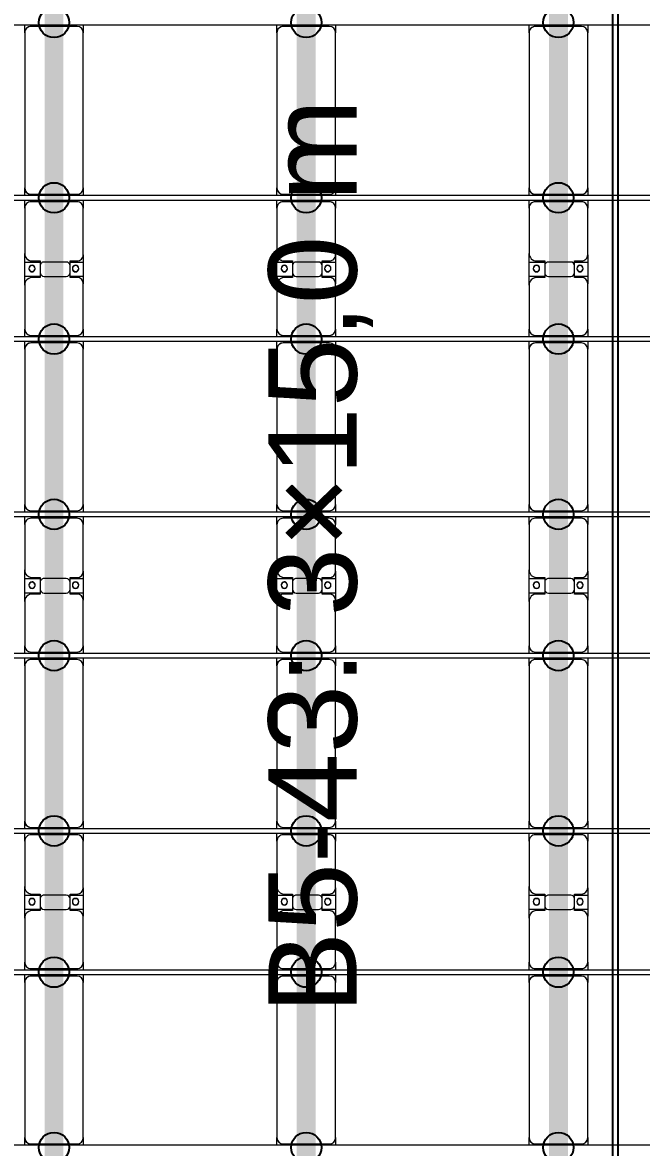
# Model space of a CAD drawing. Header units: millimetres. Extents: x -147246 to 112336, y -213734 to -86506.
# Drawn here: x -44365 to -39456, y -104625 to -95705 of the extents above; entities that cross this region are included whole.
import ezdxf

# ---------------------------------------------------------------- set-up
doc = ezdxf.new("R2010")
doc.units = ezdxf.units.MM
doc.layers.add('A-GENM', color=13, linetype='Continuous', lineweight=9)
doc.layers.add('S-BEAM', color=12, linetype='Continuous', lineweight=9)
doc.layers.add('GC-GHI CHU', color=2, linetype='Continuous')
doc.layers.add('GC-HOP 40x60 GIA CUONG', color=1, linetype='Continuous')
doc.styles.add('GC_VN', font='arial.ttf')

# ---------------------------------------------------------------- blocks, each defined once
blk = doc.blocks.new('Dai phao do pin - DẢI PHAO ĐỠ PIN-30912-BỐ TRÍ KHUNG KẾT CẤU BÈ PIN 05')
at = {"layer": 'A-GENM', "color": 7}
for p, q in [((-681.1, 223.4), (-620.3, 223.4)), ((610.3, 223.4), (-620.3, 223.4)), ((610.3, 223.4), (668.9, 223.4)), ((708.9, 223.4), (769.7, 223.4)), ((1139.7, 223.4), (769.7, 223.4)), ((1139.7, 223.4), (1312.2, 223.4)), ((1197.8, 223.4), (1370.3, 223.4)), ((1197.8, 118.2), (1197.8, 223.4)), ((1312.2, 223.4), (1312.2, 118.2)), ((1730.3, 223.4), (1370.3, 223.4)), ((1730.3, 223.4), (1788.9, 223.4)), ((1828.9, 223.4), (1889.7, 223.4)), ((3120.3, 223.4), (1889.7, 223.4)), ((3120.3, 223.4), (3178.9, 223.4)), ((3218.9, 223.4), (3279.7, 223.4)), ((3649.7, 223.4), (3279.7, 223.4)), ((3649.7, 223.4), (3822.2, 223.4)), ((3707.8, 223.4), (3880.3, 223.4)), ((3707.8, 118.2), (3707.8, 223.4)), ((3822.2, 223.4), (3822.2, 118.2)), ((4240.3, 223.4), (3880.3, 223.4)), ((4240.3, 223.4), (4298.9, 223.4)), ((4338.9, 223.4), (4399.7, 223.4)), ((5630.3, 223.4), (4399.7, 223.4)), ((5630.3, 223.4), (5688.9, 223.4)), ((5728.9, 223.4), (5789.7, 223.4)), ((6159.7, 223.4), (5789.7, 223.4)), ((6159.7, 223.4), (6332.2, 223.4)), ((6217.8, 223.4), (6385.4, 223.4)), ((6217.8, 118.2), (6217.8, 223.4)), ((6332.2, 223.4), (6332.2, 118.2)), ((6750.3, 223.4), (6390.3, 223.4)), ((6750.3, 223.4), (6808.9, 223.4)), ((6848.9, 223.4), (6909.7, 223.4)), ((8140.3, 223.4), (6909.7, 223.4)), ((8140.3, 223.4), (8198.9, 223.4)), ((-670.3, 173.4), (-670.3, -191.6)), ((660.3, -191.6), (660.3, 173.4)), ((719.7, 173.4), (719.7, -191.6)), ((1189.7, 118.2), (1189.7, 173.4)), ((1282.2, 118.2), (1189.7, 118.2)), ((1320.3, 118.2), (1227.8, 118.2)), ((1320.3, 173.4), (1320.3, 118.2)), ((1780.3, -191.6), (1780.3, 173.4)), ((1839.7, 173.4), (1839.7, -191.6)), ((3170.3, -191.6), (3170.3, 173.4)), ((3229.7, 173.4), (3229.7, -191.6)), ((3699.7, 118.2), (3699.7, 173.4)), ((3792.2, 118.2), (3699.7, 118.2)), ((3830.3, 118.2), (3737.8, 118.2)), ((3830.3, 173.4), (3830.3, 118.2)), ((4290.3, -191.6), (4290.3, 173.4)), ((4349.7, 173.4), (4349.7, -191.6)), ((5680.3, -191.6), (5680.3, 173.4)), ((5739.7, 173.4), (5739.7, -191.6)), ((6209.7, 118.2), (6209.7, 173.4)), ((6302.2, 118.2), (6209.7, 118.2)), ((6340.3, 118.2), (6247.8, 118.2)), ((6340.3, 173.4), (6340.3, 118.2)), ((6800.3, -191.6), (6800.3, 173.4)), ((6859.7, 173.4), (6859.7, -191.6)), ((8190.3, -191.6), (8190.3, 173.4)), ((1197.8, 88.2), (1197.8, -88.2)), ((1312.2, -88.2), (1312.2, 88.2)), ((3707.8, 88.2), (3707.8, -88.2)), ((3822.2, -88.2), (3822.2, 88.2)), ((6217.8, 88.2), (6217.8, -88.2)), ((6332.2, -88.2), (6332.2, 88.2)), ((1189.7, -181.6), (1189.7, -118.2)), ((1189.7, -118.2), (1282.2, -118.2)), ((1197.8, -241.6), (1197.8, -118.2)), ((1227.8, -118.2), (1320.3, -118.2)), ((1312.2, -118.2), (1312.2, -241.6)), ((1320.3, -118.2), (1320.3, -181.6)), ((3699.7, -181.6), (3699.7, -118.2)), ((3699.7, -118.2), (3792.2, -118.2)), ((3707.8, -241.6), (3707.8, -118.2)), ((3737.8, -118.2), (3830.3, -118.2)), ((3822.2, -118.2), (3822.2, -241.6)), ((3830.3, -118.2), (3830.3, -181.6)), ((6209.7, -181.6), (6209.7, -118.2)), ((6209.7, -118.2), (6302.2, -118.2)), ((6217.8, -241.6), (6217.8, -118.2)), ((6247.8, -118.2), (6340.3, -118.2)), ((6332.2, -118.2), (6332.2, -241.6)), ((6340.3, -118.2), (6340.3, -181.6)), ((-620.3, -241.6), (-681.1, -241.6)), ((-620.3, -241.6), (610.3, -241.6)), ((668.9, -241.6), (610.3, -241.6)), ((769.7, -241.6), (708.9, -241.6)), ((769.7, -241.6), (1129.7, -241.6)), ((1312.2, -241.6), (1129.7, -241.6)), ((1380.3, -241.6), (1197.8, -241.6)), ((1380.3, -241.6), (1730.3, -241.6)), ((1788.9, -241.6), (1730.3, -241.6)), ((1889.7, -241.6), (1828.9, -241.6)), ((1889.7, -241.6), (3120.3, -241.6)), ((3178.9, -241.6), (3120.3, -241.6)), ((3279.7, -241.6), (3218.9, -241.6)), ((3279.7, -241.6), (3639.7, -241.6)), ((3822.2, -241.6), (3639.7, -241.6)), ((3890.3, -241.6), (3707.8, -241.6)), ((3890.3, -241.6), (4240.3, -241.6)), ((4298.9, -241.6), (4240.3, -241.6)), ((4399.7, -241.6), (4338.9, -241.6)), ((4399.7, -241.6), (5630.3, -241.6)), ((5688.9, -241.6), (5630.3, -241.6)), ((5789.7, -241.6), (5728.9, -241.6)), ((5789.7, -241.6), (6149.7, -241.6)), ((6332.2, -241.6), (6149.7, -241.6)), ((6400.3, -241.6), (6217.8, -241.6)), ((6400.3, -241.6), (6750.3, -241.6)), ((6808.9, -241.6), (6750.3, -241.6)), ((6909.7, -241.6), (6848.9, -241.6)), ((6909.7, -241.6), (8140.3, -241.6)), ((8198.9, -241.6), (8140.3, -241.6))]:
    blk.add_line(p, q, dxfattribs=at)
for centre, radius, start, end in [((-620.3, 173.4), 50, 90, 180), ((-620.3, 173.4), 50, 90, 180), ((610.3, 173.4), 50, 0, 90), ((610.3, 173.4), 50, 45, 90), ((769.7, 173.4), 50, 90, 180), ((769.7, 173.4), 50, 135, 180), ((1139.7, 173.4), 50, 360, 90), ((1139.7, 173.4), 50, 360, 45), ((1248.6, 161.8), 25, 0, 180), ((1251.4, 161.8), 25, 0, 180), ((1370.3, 173.4), 50, 90, 180), ((1370.3, 173.4), 50, 135, 180), ((1730.3, 173.4), 50, 0, 90), ((1730.3, 173.4), 50, 0, 45), ((1889.7, 173.4), 50, 90, 180), ((1889.7, 173.4), 50, 90, 180), ((3120.3, 173.4), 50, 0, 90), ((3120.3, 173.4), 50, 45, 90), ((3279.7, 173.4), 50, 90, 180), ((3279.7, 173.4), 50, 135, 180), ((3649.7, 173.4), 50, 0, 90), ((3649.7, 173.4), 50, 0, 45), ((3758.6, 161.8), 25, 0, 180), ((3761.4, 161.8), 25, 0, 180), ((3880.3, 173.4), 50, 90, 180), ((3880.3, 173.4), 50, 135, 180), ((4240.3, 173.4), 50, 0, 90), ((4240.3, 173.4), 50, 0, 45), ((4399.7, 173.4), 50, 90, 180), ((4399.7, 173.4), 50, 90, 180), ((5630.3, 173.4), 50, 0, 90), ((5630.3, 173.4), 50, 45, 90), ((5789.7, 173.4), 50, 90, 180), ((5789.7, 173.4), 50, 135, 180), ((6159.7, 173.4), 50, 0, 90), ((6159.7, 173.4), 50, 0, 45), ((6268.6, 161.8), 25, 0, 180), ((6271.4, 161.8), 25, 0, 180), ((6390.3, 173.4), 50, 90, 180), ((6390.3, 173.4), 50, 135, 180), ((6750.3, 173.4), 50, 0, 90), ((6750.3, 173.4), 50, 0, 45), ((6909.7, 173.4), 50, 90, 180), ((6909.7, 173.4), 50, 90, 180), ((8140.3, 173.4), 50, 0, 90), ((8140.3, 173.4), 50, 45, 90), ((1227.8, 88.2), 30, 90, 180), ((1248.6, 161.8), 25, 180, 0), ((1251.4, 161.8), 25, 180, 360), ((1282.2, 88.2), 30, 0, 90), ((3737.8, 88.2), 30, 90, 180), ((3758.6, 161.8), 25, 180, 0), ((3761.4, 161.8), 25, 180, 360), ((3792.2, 88.2), 30, 0, 90), ((6247.8, 88.2), 30, 90, 180), ((6268.6, 161.8), 25, 180, 0), ((6271.4, 161.8), 25, 180, 360), ((6302.2, 88.2), 30, 0, 90), ((1227.8, -88.2), 30, 180, 270), ((1282.2, -88.2), 30, 270, 0), ((3737.8, -88.2), 30, 180, 270), ((3792.2, -88.2), 30, 270, 0), ((6247.8, -88.2), 30, 180, 270), ((6302.2, -88.2), 30, 270, 0), ((1248.6, -183.2), 25, 0, 180), ((1251.4, -183.2), 25, 0, 180), ((3758.6, -183.2), 25, 360, 180), ((3761.4, -183.2), 25, 0, 180), ((6268.6, -183.2), 25, 0, 180), ((6271.4, -183.2), 25, 0, 180), ((-620.3, -191.6), 50, 180, 270), ((-620.3, -191.6), 50, 180, 255), ((610.3, -191.6), 50, 270, 0), ((610.3, -191.6), 50, 270, 345), ((769.7, -191.6), 50, 180, 270), ((769.7, -191.6), 50, 180, 225), ((1129.7, -181.6), 60, 270, 360), ((1129.7, -181.6), 60, 330, 360), ((1248.6, -183.2), 25, 180, 0), ((1251.4, -183.2), 25, 180, 360), ((1380.3, -181.6), 60, 180, 270), ((1380.3, -181.6), 60, 180, 210), ((1730.3, -191.6), 50, 270, 360), ((1730.3, -191.6), 50, 315, 360), ((1889.7, -191.6), 50, 180, 270), ((1889.7, -191.6), 50, 180, 255), ((3120.3, -191.6), 50, 270, 0), ((3120.3, -191.6), 50, 270, 345), ((3279.7, -191.6), 50, 180, 270), ((3279.7, -191.6), 50, 180, 225), ((3639.7, -181.6), 60, 270, 360), ((3639.7, -181.6), 60, 330, 0), ((3758.6, -183.2), 25, 180, 0), ((3761.4, -183.2), 25, 180, 0), ((3890.3, -181.6), 60, 180, 270), ((3890.3, -181.6), 60, 180, 210), ((4240.3, -191.6), 50, 270, 0), ((4240.3, -191.6), 50, 315, 360), ((4399.7, -191.6), 50, 180, 270), ((4399.7, -191.6), 50, 180, 255), ((5630.3, -191.6), 50, 270, 0), ((5630.3, -191.6), 50, 270, 345), ((5789.7, -191.6), 50, 180, 270), ((5789.7, -191.6), 50, 180, 225), ((6149.7, -181.6), 60, 270, 360), ((6149.7, -181.6), 60, 330, 0), ((6268.6, -183.2), 25, 180, 0), ((6271.4, -183.2), 25, 180, 0), ((6400.3, -181.6), 60, 180, 270), ((6400.3, -181.6), 60, 180, 210), ((6750.3, -191.6), 50, 270, 0), ((6750.3, -191.6), 50, 315, 0), ((6909.7, -191.6), 50, 180, 270), ((6909.7, -191.6), 50, 180, 255), ((8140.3, -191.6), 50, 270, 0), ((8140.3, -191.6), 50, 270, 345)]:
    blk.add_arc(centre, radius, start, end, dxfattribs=at)
blk = doc.blocks.new('Dai phao do pin - DẢI PHAO ĐỠ PIN-30943-BỐ TRÍ KHUNG KẾT CẤU BÈ PIN 05')
at = {"layer": 'A-GENM', "color": 7}
for p, q in [((-681.1, 223.4), (-620.3, 223.4)), ((610.3, 223.4), (-620.3, 223.4)), ((610.3, 223.4), (668.9, 223.4)), ((708.9, 223.4), (769.7, 223.4)), ((1139.7, 223.4), (769.7, 223.4)), ((1139.7, 223.4), (1312.2, 223.4)), ((1197.8, 223.4), (1370.3, 223.4)), ((1197.8, 118.2), (1197.8, 223.4)), ((1312.2, 223.4), (1312.2, 118.2)), ((1730.3, 223.4), (1370.3, 223.4)), ((1730.3, 223.4), (1788.9, 223.4)), ((1828.9, 223.4), (1889.7, 223.4)), ((3120.3, 223.4), (1889.7, 223.4)), ((3120.3, 223.4), (3178.9, 223.4)), ((3218.9, 223.4), (3279.7, 223.4)), ((3649.7, 223.4), (3279.7, 223.4)), ((3649.7, 223.4), (3822.2, 223.4)), ((3707.8, 223.4), (3880.3, 223.4)), ((3707.8, 118.2), (3707.8, 223.4)), ((3822.2, 223.4), (3822.2, 118.2)), ((4240.3, 223.4), (3880.3, 223.4)), ((4240.3, 223.4), (4298.9, 223.4)), ((4338.9, 223.4), (4399.7, 223.4)), ((5630.3, 223.4), (4399.7, 223.4)), ((5630.3, 223.4), (5688.9, 223.4)), ((5728.9, 223.4), (5789.7, 223.4)), ((6159.7, 223.4), (5789.7, 223.4)), ((6159.7, 223.4), (6332.2, 223.4)), ((6217.8, 223.4), (6385.4, 223.4)), ((6217.8, 118.2), (6217.8, 223.4)), ((6332.2, 223.4), (6332.2, 118.2)), ((6750.3, 223.4), (6390.3, 223.4)), ((6750.3, 223.4), (6808.9, 223.4)), ((6848.9, 223.4), (6909.7, 223.4)), ((8140.3, 223.4), (6909.7, 223.4)), ((8140.3, 223.4), (8198.9, 223.4)), ((-670.3, 173.4), (-670.3, -191.6)), ((660.3, -191.6), (660.3, 173.4)), ((719.7, 173.4), (719.7, -191.6)), ((1189.7, 118.2), (1189.7, 173.4)), ((1282.2, 118.2), (1189.7, 118.2)), ((1320.3, 118.2), (1227.8, 118.2)), ((1320.3, 173.4), (1320.3, 118.2)), ((1780.3, -191.6), (1780.3, 173.4)), ((1839.7, 173.4), (1839.7, -191.6)), ((3170.3, -191.6), (3170.3, 173.4)), ((3229.7, 173.4), (3229.7, -191.6)), ((3699.7, 118.2), (3699.7, 173.4)), ((3792.2, 118.2), (3699.7, 118.2)), ((3830.3, 118.2), (3737.8, 118.2)), ((3830.3, 173.4), (3830.3, 118.2)), ((4290.3, -191.6), (4290.3, 173.4)), ((4349.7, 173.4), (4349.7, -191.6)), ((5680.3, -191.6), (5680.3, 173.4)), ((5739.7, 173.4), (5739.7, -191.6)), ((6209.7, 118.2), (6209.7, 173.4)), ((6302.2, 118.2), (6209.7, 118.2)), ((6340.3, 118.2), (6247.8, 118.2)), ((6340.3, 173.4), (6340.3, 118.2)), ((6800.3, -191.6), (6800.3, 173.4)), ((6859.7, 173.4), (6859.7, -191.6)), ((8190.3, -191.6), (8190.3, 173.4)), ((1197.8, 88.2), (1197.8, -88.2)), ((1312.2, -88.2), (1312.2, 88.2)), ((3707.8, 88.2), (3707.8, -88.2)), ((3822.2, -88.2), (3822.2, 88.2)), ((6217.8, 88.2), (6217.8, -88.2)), ((6332.2, -88.2), (6332.2, 88.2)), ((1189.7, -181.6), (1189.7, -118.2)), ((1189.7, -118.2), (1282.2, -118.2)), ((1197.8, -241.6), (1197.8, -118.2)), ((1227.8, -118.2), (1320.3, -118.2)), ((1312.2, -118.2), (1312.2, -241.6)), ((1320.3, -118.2), (1320.3, -181.6)), ((3699.7, -181.6), (3699.7, -118.2)), ((3699.7, -118.2), (3792.2, -118.2)), ((3707.8, -241.6), (3707.8, -118.2)), ((3737.8, -118.2), (3830.3, -118.2)), ((3822.2, -118.2), (3822.2, -241.6)), ((3830.3, -118.2), (3830.3, -181.6)), ((6209.7, -181.6), (6209.7, -118.2)), ((6209.7, -118.2), (6302.2, -118.2)), ((6217.8, -241.6), (6217.8, -118.2)), ((6247.8, -118.2), (6340.3, -118.2)), ((6332.2, -118.2), (6332.2, -241.6)), ((6340.3, -118.2), (6340.3, -181.6)), ((-620.3, -241.6), (-681.1, -241.6)), ((-620.3, -241.6), (610.3, -241.6)), ((668.9, -241.6), (610.3, -241.6)), ((769.7, -241.6), (708.9, -241.6)), ((769.7, -241.6), (1129.7, -241.6)), ((1312.2, -241.6), (1129.7, -241.6)), ((1380.3, -241.6), (1197.8, -241.6)), ((1380.3, -241.6), (1730.3, -241.6)), ((1788.9, -241.6), (1730.3, -241.6)), ((1889.7, -241.6), (1828.9, -241.6)), ((1889.7, -241.6), (3120.3, -241.6)), ((3178.9, -241.6), (3120.3, -241.6)), ((3279.7, -241.6), (3218.9, -241.6)), ((3279.7, -241.6), (3639.7, -241.6)), ((3822.2, -241.6), (3639.7, -241.6)), ((3890.3, -241.6), (3707.8, -241.6)), ((3890.3, -241.6), (4240.3, -241.6)), ((4298.9, -241.6), (4240.3, -241.6)), ((4399.7, -241.6), (4338.9, -241.6)), ((4399.7, -241.6), (5630.3, -241.6)), ((5688.9, -241.6), (5630.3, -241.6)), ((5789.7, -241.6), (5728.9, -241.6)), ((5789.7, -241.6), (6149.7, -241.6)), ((6332.2, -241.6), (6149.7, -241.6)), ((6400.3, -241.6), (6217.8, -241.6)), ((6400.3, -241.6), (6750.3, -241.6)), ((6808.9, -241.6), (6750.3, -241.6)), ((6909.7, -241.6), (6848.9, -241.6)), ((6909.7, -241.6), (8140.3, -241.6)), ((8198.9, -241.6), (8140.3, -241.6))]:
    blk.add_line(p, q, dxfattribs=at)
for centre, radius, start, end in [((-620.3, 173.4), 50, 90, 180), ((-620.3, 173.4), 50, 90, 180), ((610.3, 173.4), 50, 0, 90), ((610.3, 173.4), 50, 45, 90), ((769.7, 173.4), 50, 90, 180), ((769.7, 173.4), 50, 135, 180), ((1139.7, 173.4), 50, 360, 90), ((1139.7, 173.4), 50, 360, 45), ((1248.6, 161.8), 25, 0, 180), ((1251.4, 161.8), 25, 0, 180), ((1370.3, 173.4), 50, 90, 180), ((1370.3, 173.4), 50, 135, 180), ((1730.3, 173.4), 50, 0, 90), ((1730.3, 173.4), 50, 0, 45), ((1889.7, 173.4), 50, 90, 180), ((1889.7, 173.4), 50, 90, 180), ((3120.3, 173.4), 50, 0, 90), ((3120.3, 173.4), 50, 45, 90), ((3279.7, 173.4), 50, 90, 180), ((3279.7, 173.4), 50, 135, 180), ((3649.7, 173.4), 50, 0, 90), ((3649.7, 173.4), 50, 0, 45), ((3758.6, 161.8), 25, 0, 180), ((3761.4, 161.8), 25, 0, 180), ((3880.3, 173.4), 50, 90, 180), ((3880.3, 173.4), 50, 135, 180), ((4240.3, 173.4), 50, 0, 90), ((4240.3, 173.4), 50, 0, 45), ((4399.7, 173.4), 50, 90, 180), ((4399.7, 173.4), 50, 90, 180), ((5630.3, 173.4), 50, 0, 90), ((5630.3, 173.4), 50, 45, 90), ((5789.7, 173.4), 50, 90, 180), ((5789.7, 173.4), 50, 135, 180), ((6159.7, 173.4), 50, 0, 90), ((6159.7, 173.4), 50, 0, 45), ((6268.6, 161.8), 25, 0, 180), ((6271.4, 161.8), 25, 0, 180), ((6390.3, 173.4), 50, 90, 180), ((6390.3, 173.4), 50, 135, 180), ((6750.3, 173.4), 50, 0, 90), ((6750.3, 173.4), 50, 0, 45), ((6909.7, 173.4), 50, 90, 180), ((6909.7, 173.4), 50, 90, 180), ((8140.3, 173.4), 50, 0, 90), ((8140.3, 173.4), 50, 45, 90), ((1227.8, 88.2), 30, 90, 180), ((1248.6, 161.8), 25, 180, 0), ((1251.4, 161.8), 25, 180, 360), ((1282.2, 88.2), 30, 0, 90), ((3737.8, 88.2), 30, 90, 180), ((3758.6, 161.8), 25, 180, 0), ((3761.4, 161.8), 25, 180, 360), ((3792.2, 88.2), 30, 0, 90), ((6247.8, 88.2), 30, 90, 180), ((6268.6, 161.8), 25, 180, 0), ((6271.4, 161.8), 25, 180, 360), ((6302.2, 88.2), 30, 0, 90), ((1227.8, -88.2), 30, 180, 270), ((1282.2, -88.2), 30, 270, 0), ((3737.8, -88.2), 30, 180, 270), ((3792.2, -88.2), 30, 270, 0), ((6247.8, -88.2), 30, 180, 270), ((6302.2, -88.2), 30, 270, 0), ((1248.6, -183.2), 25, 0, 180), ((1251.4, -183.2), 25, 0, 180), ((3758.6, -183.2), 25, 360, 180), ((3761.4, -183.2), 25, 0, 180), ((6268.6, -183.2), 25, 0, 180), ((6271.4, -183.2), 25, 0, 180), ((-620.3, -191.6), 50, 180, 270), ((-620.3, -191.6), 50, 180, 255), ((610.3, -191.6), 50, 270, 0), ((610.3, -191.6), 50, 270, 308.73312), ((610.3, -191.6), 50, 315, 345), ((769.7, -191.6), 50, 180, 270), ((769.7, -191.6), 50, 180, 225), ((1129.7, -181.6), 60, 270, 360), ((1129.7, -181.6), 60, 330, 360), ((1248.6, -183.2), 25, 180, 0), ((1251.4, -183.2), 25, 180, 360), ((1380.3, -181.6), 60, 180, 270), ((1380.3, -181.6), 60, 180, 210), ((1730.3, -191.6), 50, 270, 360), ((1730.3, -191.6), 50, 315, 360), ((1889.7, -191.6), 50, 180, 270), ((1889.7, -191.6), 50, 180, 255), ((3120.3, -191.6), 50, 270, 0), ((3120.3, -191.6), 50, 270, 308.75205), ((3120.3, -191.6), 50, 315, 345), ((3279.7, -191.6), 50, 180, 270), ((3279.7, -191.6), 50, 180, 225), ((3639.7, -181.6), 60, 270, 360), ((3639.7, -181.6), 60, 330, 0), ((3758.6, -183.2), 25, 180, 0), ((3761.4, -183.2), 25, 180, 0), ((3890.3, -181.6), 60, 180, 270), ((3890.3, -181.6), 60, 180, 210), ((4240.3, -191.6), 50, 270, 0), ((4240.3, -191.6), 50, 315, 360), ((4399.7, -191.6), 50, 180, 270), ((4399.7, -191.6), 50, 180, 255), ((5630.3, -191.6), 50, 270, 0), ((5630.3, -191.6), 50, 270, 308.77099), ((5630.3, -191.6), 50, 315, 345), ((5789.7, -191.6), 50, 180, 270), ((5789.7, -191.6), 50, 180, 225), ((6149.7, -181.6), 60, 270, 360), ((6149.7, -181.6), 60, 330, 0), ((6268.6, -183.2), 25, 180, 0), ((6271.4, -183.2), 25, 180, 0), ((6400.3, -181.6), 60, 180, 270), ((6400.3, -181.6), 60, 180, 210), ((6750.3, -191.6), 50, 270, 0), ((6750.3, -191.6), 50, 315, 0), ((6909.7, -191.6), 50, 180, 270), ((6909.7, -191.6), 50, 180, 255), ((8140.3, -191.6), 50, 270, 0), ((8140.3, -191.6), 50, 270, 308.78993), ((8140.3, -191.6), 50, 315, 345)]:
    blk.add_arc(centre, radius, start, end, dxfattribs=at)
blk = doc.blocks.new('Dai phao do pin - DẢI PHAO ĐỠ PIN-30974-BỐ TRÍ KHUNG KẾT CẤU BÈ PIN 05')
at = {"layer": 'A-GENM', "color": 7}
for p, q in [((-681.1, 223.4), (-620.3, 223.4)), ((610.3, 223.4), (-620.3, 223.4)), ((610.3, 223.4), (668.9, 223.4)), ((708.9, 223.4), (769.7, 223.4)), ((1139.7, 223.4), (769.7, 223.4)), ((1139.7, 223.4), (1312.2, 223.4)), ((1197.8, 223.4), (1370.3, 223.4)), ((1197.8, 118.2), (1197.8, 223.4)), ((1312.2, 223.4), (1312.2, 118.2)), ((1730.3, 223.4), (1370.3, 223.4)), ((1730.3, 223.4), (1788.9, 223.4)), ((1828.9, 223.4), (1889.7, 223.4)), ((3120.3, 223.4), (1889.7, 223.4)), ((3120.3, 223.4), (3178.9, 223.4)), ((3218.9, 223.4), (3279.7, 223.4)), ((3649.7, 223.4), (3279.7, 223.4)), ((3649.7, 223.4), (3822.2, 223.4)), ((3707.8, 223.4), (3880.3, 223.4)), ((3707.8, 118.2), (3707.8, 223.4)), ((3822.2, 223.4), (3822.2, 118.2)), ((4240.3, 223.4), (3880.3, 223.4)), ((4240.3, 223.4), (4298.9, 223.4)), ((4338.9, 223.4), (4399.7, 223.4)), ((5630.3, 223.4), (4399.7, 223.4)), ((5630.3, 223.4), (5688.9, 223.4)), ((5728.9, 223.4), (5789.7, 223.4)), ((6159.7, 223.4), (5789.7, 223.4)), ((6159.7, 223.4), (6332.2, 223.4)), ((6217.8, 223.4), (6385.3, 223.4)), ((6217.8, 118.2), (6217.8, 223.4)), ((6332.2, 223.4), (6332.2, 118.2)), ((6750.3, 223.4), (6390.3, 223.4)), ((6750.3, 223.4), (6808.9, 223.4)), ((6848.9, 223.4), (6909.7, 223.4)), ((8140.3, 223.4), (6909.7, 223.4)), ((8140.3, 223.4), (8198.9, 223.4)), ((-670.3, 173.4), (-670.3, -191.6)), ((660.3, -191.6), (660.3, 173.4)), ((719.7, 173.4), (719.7, -191.6)), ((1189.7, 118.2), (1189.7, 173.4)), ((1282.2, 118.2), (1189.7, 118.2)), ((1320.3, 118.2), (1227.8, 118.2)), ((1320.3, 173.4), (1320.3, 118.2)), ((1780.3, -191.6), (1780.3, 173.4)), ((1839.7, 173.4), (1839.7, -191.6)), ((3170.3, -191.6), (3170.3, 173.4)), ((3229.7, 173.4), (3229.7, -191.6)), ((3699.7, 118.2), (3699.7, 173.4)), ((3792.2, 118.2), (3699.7, 118.2)), ((3830.3, 118.2), (3737.8, 118.2)), ((3830.3, 173.4), (3830.3, 118.2)), ((4290.3, -191.6), (4290.3, 173.4)), ((4349.7, 173.4), (4349.7, -191.6)), ((5680.3, -191.6), (5680.3, 173.4)), ((5739.7, 173.4), (5739.7, -191.6)), ((6209.7, 118.2), (6209.7, 173.4)), ((6302.2, 118.2), (6209.7, 118.2)), ((6340.3, 118.2), (6247.8, 118.2)), ((6340.3, 173.4), (6340.3, 118.2)), ((6800.3, -191.6), (6800.3, 173.4)), ((6859.7, 173.4), (6859.7, -191.6)), ((8190.3, -191.6), (8190.3, 173.4)), ((1197.8, 88.2), (1197.8, -88.2)), ((1312.2, -88.2), (1312.2, 88.2)), ((3707.8, 88.2), (3707.8, -88.2)), ((3822.2, -88.2), (3822.2, 88.2)), ((6217.8, 88.2), (6217.8, -88.2)), ((6332.2, -88.2), (6332.2, 88.2)), ((1189.7, -181.6), (1189.7, -118.2)), ((1189.7, -118.2), (1282.2, -118.2)), ((1197.8, -241.6), (1197.8, -118.2)), ((1227.8, -118.2), (1320.3, -118.2)), ((1312.2, -118.2), (1312.2, -241.6)), ((1320.3, -118.2), (1320.3, -181.6)), ((3699.7, -181.6), (3699.7, -118.2)), ((3699.7, -118.2), (3792.2, -118.2)), ((3707.8, -241.6), (3707.8, -118.2)), ((3737.8, -118.2), (3830.3, -118.2)), ((3822.2, -118.2), (3822.2, -241.6)), ((3830.3, -118.2), (3830.3, -181.6)), ((6209.7, -181.6), (6209.7, -118.2)), ((6209.7, -118.2), (6302.2, -118.2)), ((6217.8, -241.6), (6217.8, -118.2)), ((6247.8, -118.2), (6340.3, -118.2)), ((6332.2, -118.2), (6332.2, -241.6)), ((6340.3, -118.2), (6340.3, -181.6)), ((-620.3, -241.6), (-681.1, -241.6)), ((-620.3, -241.6), (610.3, -241.6)), ((668.9, -241.6), (610.3, -241.6)), ((769.7, -241.6), (708.9, -241.6)), ((769.7, -241.6), (1129.7, -241.6)), ((1312.2, -241.6), (1129.7, -241.6)), ((1380.3, -241.6), (1197.8, -241.6)), ((1380.3, -241.6), (1730.3, -241.6)), ((1788.9, -241.6), (1730.3, -241.6)), ((1889.7, -241.6), (1828.9, -241.6)), ((1889.7, -241.6), (3120.3, -241.6)), ((3178.9, -241.6), (3120.3, -241.6)), ((3279.7, -241.6), (3218.9, -241.6)), ((3279.7, -241.6), (3639.7, -241.6)), ((3822.2, -241.6), (3639.7, -241.6)), ((3890.3, -241.6), (3707.8, -241.6)), ((3890.3, -241.6), (4240.3, -241.6)), ((4298.9, -241.6), (4240.3, -241.6)), ((4399.7, -241.6), (4338.9, -241.6)), ((4399.7, -241.6), (5630.3, -241.6)), ((5688.9, -241.6), (5630.3, -241.6)), ((5789.7, -241.6), (5728.9, -241.6)), ((5789.7, -241.6), (6149.7, -241.6)), ((6332.2, -241.6), (6149.7, -241.6)), ((6400.3, -241.6), (6217.8, -241.6)), ((6400.3, -241.6), (6750.3, -241.6)), ((6808.9, -241.6), (6750.3, -241.6)), ((6909.7, -241.6), (6848.9, -241.6)), ((6909.7, -241.6), (8140.3, -241.6)), ((8198.9, -241.6), (8140.3, -241.6))]:
    blk.add_line(p, q, dxfattribs=at)
for centre, radius, start, end in [((-620.3, 173.4), 50, 90, 180), ((-620.3, 173.4), 50, 90, 180), ((610.3, 173.4), 50, 0, 90), ((610.3, 173.4), 50, 45, 90), ((769.7, 173.4), 50, 90, 180), ((769.7, 173.4), 50, 135, 180), ((1139.7, 173.4), 50, 360, 90), ((1139.7, 173.4), 50, 360, 45), ((1248.6, 161.8), 25, 0, 180), ((1251.4, 161.8), 25, 0, 180), ((1370.3, 173.4), 50, 90, 180), ((1370.3, 173.4), 50, 135, 180), ((1730.3, 173.4), 50, 0, 90), ((1730.3, 173.4), 50, 0, 45), ((1889.7, 173.4), 50, 90, 180), ((1889.7, 173.4), 50, 90, 180), ((3120.3, 173.4), 50, 0, 90), ((3120.3, 173.4), 50, 45, 90), ((3279.7, 173.4), 50, 90, 180), ((3279.7, 173.4), 50, 135, 180), ((3649.7, 173.4), 50, 0, 90), ((3649.7, 173.4), 50, 0, 45), ((3758.6, 161.8), 25, 0, 180), ((3761.4, 161.8), 25, 0, 180), ((3880.3, 173.4), 50, 90, 180), ((3880.3, 173.4), 50, 135, 180), ((4240.3, 173.4), 50, 0, 90), ((4240.3, 173.4), 50, 0, 45), ((4399.7, 173.4), 50, 90, 180), ((4399.7, 173.4), 50, 90, 180), ((5630.3, 173.4), 50, 0, 90), ((5630.3, 173.4), 50, 45, 90), ((5789.7, 173.4), 50, 90, 180), ((5789.7, 173.4), 50, 135, 180), ((6159.7, 173.4), 50, 0, 90), ((6159.7, 173.4), 50, 0, 45), ((6268.6, 161.8), 25, 0, 180), ((6271.4, 161.8), 25, 0, 180), ((6390.3, 173.4), 50, 90, 180), ((6390.3, 173.4), 50, 135, 180), ((6750.3, 173.4), 50, 0, 90), ((6750.3, 173.4), 50, 0, 45), ((6909.7, 173.4), 50, 90, 180), ((6909.7, 173.4), 50, 90, 180), ((8140.3, 173.4), 50, 0, 90), ((8140.3, 173.4), 50, 45, 90), ((1227.8, 88.2), 30, 90, 180), ((1248.6, 161.8), 25, 180, 0), ((1251.4, 161.8), 25, 180, 360), ((1282.2, 88.2), 30, 0, 90), ((3737.8, 88.2), 30, 90, 180), ((3758.6, 161.8), 25, 180, 0), ((3761.4, 161.8), 25, 180, 360), ((3792.2, 88.2), 30, 0, 90), ((6247.8, 88.2), 30, 90, 180), ((6268.6, 161.8), 25, 180, 0), ((6271.4, 161.8), 25, 180, 360), ((6302.2, 88.2), 30, 0, 90), ((1227.8, -88.2), 30, 180, 270), ((1282.2, -88.2), 30, 270, 0), ((3737.8, -88.2), 30, 180, 270), ((3792.2, -88.2), 30, 270, 0), ((6247.8, -88.2), 30, 180, 270), ((6302.2, -88.2), 30, 270, 0), ((1248.6, -183.2), 25, 0, 180), ((1251.4, -183.2), 25, 0, 180), ((3758.6, -183.2), 25, 360, 180), ((3761.4, -183.2), 25, 0, 180), ((6268.6, -183.2), 25, 0, 180), ((6271.4, -183.2), 25, 0, 180), ((-620.3, -191.6), 50, 180, 270), ((-620.3, -191.6), 50, 180, 255), ((610.3, -191.6), 50, 270, 0), ((610.3, -191.6), 50, 270, 345), ((769.7, -191.6), 50, 180, 270), ((769.7, -191.6), 50, 180, 225), ((1129.7, -181.6), 60, 270, 360), ((1129.7, -181.6), 60, 330, 360), ((1248.6, -183.2), 25, 180, 0), ((1251.4, -183.2), 25, 180, 360), ((1380.3, -181.6), 60, 180, 270), ((1380.3, -181.6), 60, 180, 210), ((1730.3, -191.6), 50, 270, 360), ((1730.3, -191.6), 50, 315, 360), ((1889.7, -191.6), 50, 180, 270), ((1889.7, -191.6), 50, 180, 255), ((3120.3, -191.6), 50, 270, 0), ((3120.3, -191.6), 50, 270, 345), ((3279.7, -191.6), 50, 180, 270), ((3279.7, -191.6), 50, 180, 225), ((3639.7, -181.6), 60, 270, 360), ((3639.7, -181.6), 60, 330, 0), ((3758.6, -183.2), 25, 180, 0), ((3761.4, -183.2), 25, 180, 0), ((3890.3, -181.6), 60, 180, 270), ((3890.3, -181.6), 60, 180, 210), ((4240.3, -191.6), 50, 270, 0), ((4240.3, -191.6), 50, 315, 360), ((4399.7, -191.6), 50, 180, 270), ((4399.7, -191.6), 50, 180, 255), ((5630.3, -191.6), 50, 270, 0), ((5630.3, -191.6), 50, 270, 345), ((5789.7, -191.6), 50, 180, 270), ((5789.7, -191.6), 50, 180, 225), ((6149.7, -181.6), 60, 270, 360), ((6149.7, -181.6), 60, 330, 0), ((6268.6, -183.2), 25, 180, 0), ((6271.4, -183.2), 25, 180, 0), ((6400.3, -181.6), 60, 180, 270), ((6400.3, -181.6), 60, 180, 210), ((6750.3, -191.6), 50, 270, 0), ((6750.3, -191.6), 50, 315, 0), ((6909.7, -191.6), 50, 180, 270), ((6909.7, -191.6), 50, 180, 255), ((8140.3, -191.6), 50, 270, 0), ((8140.3, -191.6), 50, 270, 345)]:
    blk.add_arc(centre, radius, start, end, dxfattribs=at)
blk = doc.blocks.new('Dầm C52 - Dầm C52-18761-BỐ TRÍ KHUNG KẾT CẤU BÈ PIN 05')
at = {"layer": 'S-BEAM', "color": 1}
blk.add_line((-74474.3, 20), (74474.3, 20), dxfattribs=at)
blk = doc.blocks.new('Dầm C52 - Dầm C52-18762-BỐ TRÍ KHUNG KẾT CẤU BÈ PIN 05')
at = {"layer": 'S-BEAM', "color": 1}
for p, q in [((-74474.3, 20), (74474.3, 20)), ((74474.3, -20), (-74474.3, -20))]:
    blk.add_line(p, q, dxfattribs=at)
blk = doc.blocks.new('Dầm C52 - Dầm C52-18763-BỐ TRÍ KHUNG KẾT CẤU BÈ PIN 05')
at = {"layer": 'S-BEAM', "color": 1}
for p, q in [((-74474.3, 20), (74474.3, 20)), ((74474.3, -20), (-74474.3, -20))]:
    blk.add_line(p, q, dxfattribs=at)
blk = doc.blocks.new('Dầm C52 - Dầm C52-18764-BỐ TRÍ KHUNG KẾT CẤU BÈ PIN 05')
at = {"layer": 'S-BEAM', "color": 1}
for p, q in [((-74474.3, 20), (74474.3, 20)), ((74474.3, -20), (-74474.3, -20))]:
    blk.add_line(p, q, dxfattribs=at)
blk = doc.blocks.new('Dầm C52 - Dầm C52-18765-BỐ TRÍ KHUNG KẾT CẤU BÈ PIN 05')
at = {"layer": 'S-BEAM', "color": 1}
blk.add_line((74474.3, -20), (-74474.3, -20), dxfattribs=at)
blk = doc.blocks.new('Dầm C52 - Hộp 40x60-25899-BỐ TRÍ KHUNG KẾT CẤU BÈ PIN 05')
at = {"layer": 'S-BEAM', "color": 3, "lineweight": 25}
for p, q in [((-55977.2, 20), (55977.2, 20)), ((55977.2, -20), (-55977.2, -20))]:
    blk.add_line(p, q, dxfattribs=at)
blk = doc.blocks.new('HOBANMONG_BEPIN 5_rvt-1-BỐ TRÍ KHUNG KẾT CẤU BÈ PIN 05')
at = {"layer": 'A-GENM', "color": 3, "lineweight": 25, "rotation": 269.9997710125194}
for name, p in [('Dai phao do pin - DẢI PHAO ĐỠ PIN-30912-BỐ TRÍ KHUNG KẾT CẤU BÈ PIN 05', (-44105.5, -96406.1)), ('Dai phao do pin - DẢI PHAO ĐỠ PIN-30943-BỐ TRÍ KHUNG KẾT CẤU BÈ PIN 05', (-42105.5, -96406.1)), ('Dai phao do pin - DẢI PHAO ĐỠ PIN-30974-BỐ TRÍ KHUNG KẾT CẤU BÈ PIN 05', (-40105.5, -96406.1))]:
    blk.add_blockref(name, p, dxfattribs=at)
at = {"layer": 'S-BEAM', "color": 3, "lineweight": 25}
for name, p, rotation in [('Dầm C52 - Hộp 40x60-25899-BỐ TRÍ KHUNG KẾT CẤU BÈ PIN 05', (-39664.2, -148541.9), 269.9997710125197), ('Dầm C52 - Dầm C52-18761-BỐ TRÍ KHUNG KẾT CẤU BÈ PIN 05', (-66079.8, -95704.9), 179.9997710135151), ('Dầm C52 - Dầm C52-18762-BỐ TRÍ KHUNG KẾT CẤU BÈ PIN 05', (-66079.8, -97094.9), 179.9997710135151), ('Dầm C52 - Dầm C52-18762-BỐ TRÍ KHUNG KẾT CẤU BÈ PIN 05', (-66079.8, -98214.9), 179.9997710135151), ('Dầm C52 - Dầm C52-18763-BỐ TRÍ KHUNG KẾT CẤU BÈ PIN 05', (-66079.8, -99604.9), 179.9997710135151), ('Dầm C52 - Dầm C52-18763-BỐ TRÍ KHUNG KẾT CẤU BÈ PIN 05', (-66079.8, -100724.9), 179.9997710135151), ('Dầm C52 - Dầm C52-18764-BỐ TRÍ KHUNG KẾT CẤU BÈ PIN 05', (-66079.8, -102114.9), 179.9997710135151), ('Dầm C52 - Dầm C52-18764-BỐ TRÍ KHUNG KẾT CẤU BÈ PIN 05', (-66079.8, -103234.9), 179.9997710135151), ('Dầm C52 - Dầm C52-18765-BỐ TRÍ KHUNG KẾT CẤU BÈ PIN 05', (-66079.8, -104624.9), 179.9997710135151)]:
    blk.add_blockref(name, p, dxfattribs=dict(at, rotation=rotation))

msp = doc.modelspace()

# ---------------------------------------------------------------- linework, layer by layer
at = {"layer": 'GC-HOP 40x60 GIA CUONG', "const_width": 150}
for points in [[(-44114.6, -108065.9), (-44114.6, -93065.9)], [(-42114.6, -108065.9), (-42114.6, -93065.9)], [(-40114.6, -108065.9), (-40114.6, -93065.9)]]:
    msp.add_lwpolyline(points, dxfattribs=at)
at = {"layer": 'GC-HOP 40x60 GIA CUONG'}
for centre in [(-44114.6, -95704.9), (-42114.6, -95704.9), (-40114.6, -95704.9), (-44114.6, -97094.9), (-42114.6, -97094.9), (-40114.6, -97094.9), (-44114.6, -98214.9), (-42114.6, -98214.9), (-40114.6, -98214.9), (-44114.6, -99604.9), (-42114.6, -99604.9), (-40114.6, -99604.9), (-44114.6, -100724.9), (-42114.6, -100724.9), (-40114.6, -100724.9), (-44114.6, -102114.9), (-42114.6, -102114.9), (-40114.6, -102114.9), (-44114.6, -103234.9), (-42114.6, -103234.9), (-40114.6, -103234.9), (-44114.6, -104624.9), (-42114.6, -104624.9), (-40114.6, -104624.9)]:
    msp.add_circle(centre, 120, dxfattribs=at)

# ---------------------------------------------------------------- block references
at = {"lineweight": 5}
msp.add_blockref('HOBANMONG_BEPIN 5_rvt-1-BỐ TRÍ KHUNG KẾT CẤU BÈ PIN 05', (0, 0), dxfattribs=at)

# ---------------------------------------------------------------- texts
at = {"layer": 'GC-GHI CHU', "style": 'GC_VN'}
msp.add_text('B5-43: 3×15,0 m', height=700, rotation=90, dxfattribs=at).set_placement((-41714.6, -103565.9))

doc.saveas('drawing.dxf')
